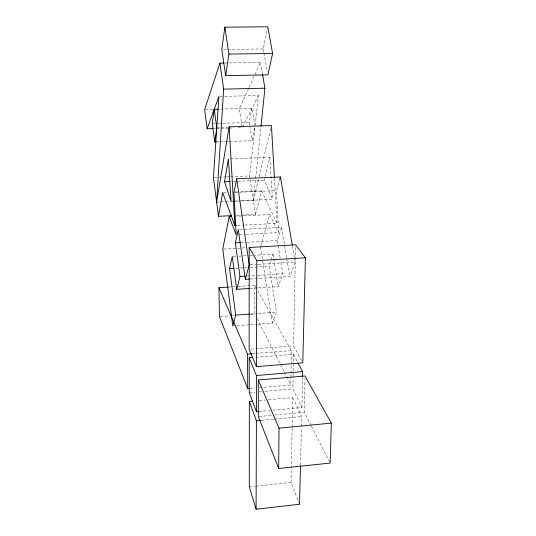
<?xml version="1.0" encoding="UTF-8"?>
<svg xmlns="http://www.w3.org/2000/svg" width="536" height="536" viewBox="0 0 536 536"><rect width="100%" height="100%" fill="white"/><g stroke="black" fill="none" stroke-linecap="round" stroke-linejoin="round"><path stroke-width="0.4" stroke-dasharray="2.68 2.01" d="M259.35 387.682L290.88 384.935L290.968 378.235M290.981 377.398L291.028 374.048M291.035 373.21L291.142 364.842M291.155 364.004L291.329 350.611L258.01 291.155M272.992 410.234L301.942 407.561L292.904 388.908L293.078 376.54M293.091 375.716L293.145 371.595M293.159 370.771L293.386 354.289L255.84 357.311M301.942 407.561L302.478 377.471M311.061 425.524L304.334 412.264L304.971 378.456M301.647 360.695L293.56 345.807L295.577 246.533M299.537 504.262L290.994 482.393L292.1 428.318M292.12 427.487L292.73 397.538L266.519 399.903M300.515 464.98L301.446 427.373M301.466 426.535L301.714 416.505L292.73 397.538M233.334 201.308L253.374 200.384L260.898 127.26M236.604 215.392L255.545 214.454L249.609 175.949L255.042 126.737L252.034 108.299L219.157 109.163M255.223 125.096L258.493 95.522L224.671 96.312M249.582 124.989L249.186 122.516L252.034 108.299M263.846 52.18L263.27 48.937L267.598 27.617M229.683 141.417L252.081 140.667L254.881 127.514M253.374 200.384L258.875 177.617M259.069 176.8L270.653 128.834M241.006 200.766L272.502 199.305L264.241 180.13L269.829 157.363L229.227 158.864M255.545 214.454L261.535 190.836L240.021 191.788M260.784 246.158L269.742 214.574L236.644 216.216M246.145 234.299L278.593 232.557L276.536 190.595L279.946 178.575M257.488 324.22L272.315 323.128L276.429 312.187L269.179 266.258L270.861 260.972M271.102 260.215L273.018 254.171L254.727 255.237M280.147 257.561L277.333 240.564L281.521 227.371L239.13 229.596M258.319 287.906L278.251 286.599L282.827 273.755L280.683 260.804M250.285 278.988L289.849 276.482L295.249 262.111L294.539 258.017M248.684 88.226L239.304 108.721L242.105 126.878M249.032 87.469L260.503 62.417L224.886 63M258.493 95.522L242.232 127.709L237.22 127.856M249.294 486.923L255.015 486.299M255.833 486.212L290.994 482.393M259.149 416.492L273.936 415.105M274.76 415.032L304.334 412.264M261.354 420.311L273.708 419.145M274.533 419.072L301.714 416.505M258.928 411.534L269.682 410.536M259.149 400.566L265.702 399.977M249.32 392.747L255.082 392.238M259.19 391.876L261.655 391.662M264.945 391.374L292.904 388.908M250.218 388.479L255.203 388.044M252.51 353.706L254.989 353.512M255.813 353.445L291.329 350.611M250.815 349.171L254.922 348.842M255.746 348.782L293.56 345.807M233.609 325.968L236.081 325.788M236.905 325.727L249.253 324.823M250.078 324.762L256.67 324.28M250.68 314.016L257.327 313.54M258.158 313.48L276.429 312.187M220.263 316.588L231.793 315.771M232.611 315.711L234.259 315.597M250.727 314.424L254.841 314.13L254.781 285.387L238.118 286.465M228.122 287.115L234.788 286.68M250.011 288.448L257.488 287.959M247.404 275.973L257.287 275.357M258.111 275.303L282.827 273.755M250.037 264.838L257.434 264.389M258.258 264.342L295.249 262.111M235.338 268.322L246.895 267.618M250.198 267.417L269.179 266.258M233.106 256.496L235.599 256.349M238.929 256.161L246.413 255.719M249.736 255.525L253.897 255.283M223.579 249.039L236.731 248.295M237.549 248.248L245.769 247.779M241.1 242.567L246.037 242.299M246.862 242.252L277.333 240.564M239.492 234.654L245.314 234.346M237.348 225.422L243.967 225.08M244.791 225.04L277.058 223.371L274.466 178.24M231.887 201.188L234.373 201.074M235.204 201.034L240.175 200.806M216.638 202.085L219.974 201.931M220.812 201.891L224.986 201.697M225.824 201.657L232.503 201.348M234.808 192.451L276.536 190.595M223.472 192.518L226.782 192.377M235.056 192.009L239.19 191.821M232.798 181.449L236.939 181.275M237.763 181.242L264.241 180.13M214.246 177.396L218.36 177.228M219.184 177.195L225.763 176.927M226.581 176.893L229.87 176.759M230.694 176.726L249.609 175.949M216.41 141.859L218.902 141.772M219.727 141.745L225.535 141.551M226.366 141.524L228.852 141.444M216.772 127.896L220.102 127.796M220.933 127.769L227.586 127.568M213.817 128.573L215.492 128.519M216.323 128.493L228.028 128.138M228.859 128.111L233.877 127.963M213.114 123.575L214.748 123.521M218.031 123.427L249.186 122.516M205.462 109.605L212.893 109.411M219.727 96.433L223.847 96.333M223.458 49.473L226.775 49.426M227.606 49.419L263.27 48.937M254.781 285.387L255.994 287.551M293.386 354.289L297.601 362.236M257.119 318.598L284.053 371.515M284.435 372.259L290.88 384.935M311.436 426.261L329.767 462.34M269.742 214.574L278.593 232.557M261.535 190.836L277.058 223.371M263.987 52.99L267.303 71.61M292.395 245.736L294.391 257.2M260.503 62.417L262.432 73.7M281.521 227.371L286.653 257.655M286.794 258.473L289.849 276.482M273.018 254.171L273.668 258.225M273.802 259.035L278.251 286.599M249.709 125.813L252.081 140.667M260.556 246.949L272.315 323.128M269.829 157.363L272.502 199.305"/><path stroke-width="0.8" d="M249.193 247.491L249.166 349.298L256.422 366.651L302.8 362.818L305.393 257.789L295.611 244.865L249.193 247.491L256.798 260.684L256.422 366.651M252.597 401.156L249.32 401.451L249.294 486.923L256.087 509.2L299.537 504.262L300.495 465.818M256.087 509.2L256.409 420.78L249.32 401.451M278.673 468.498L279.008 428.17L258.298 379.977L305.018 375.984L331.362 423.118L330.136 463.077L278.673 468.498L258.325 416.566L258.298 379.977M302.492 376.641L302.585 371.622L297.983 362.952M224.055 63.014L219.914 63.081L223.646 89.117L216.638 202.085L229.133 126.858L271.437 125.578L274.419 177.403M260.985 126.429L264.918 88.206L262.573 74.504M218.333 109.183L214.226 109.29L212.29 123.595L214.755 141.913L216.41 141.859M224.859 27.168L221.797 49.493L225.676 75.656L267.886 74.852L272.59 53.446L267.765 26.8L224.859 27.168L228.905 54.076L225.676 75.656M214.755 141.913L216.772 127.896L214.226 109.29M224.53 181.798L228.403 158.897L231.056 201.228L224.53 181.798L230.319 181.55M231.666 215.64L218.487 216.289L222.641 192.558L234.862 225.549L236.517 225.462M231.679 216.457L229.2 216.584L222.762 249.086L232.792 326.029L235.733 315.074L229.562 268.67L232.276 256.543L236.724 289.319L249.18 288.502M292.254 244.919L280.402 176.974L236.691 178.79L233.977 192.484L236.162 234.835L229.2 216.584M236.724 289.319L239.987 276.442L235.331 242.888L238.299 229.643L245.341 279.303L249.461 279.042M245.341 279.303L249.213 264.885L236.691 178.79M279.946 178.575L280.402 176.974M219.914 63.081L204.638 109.632L207.13 128.774L212.98 128.6M207.13 128.774L218.902 96.453L213.422 177.429L218.487 216.289M279.008 428.17L331.362 423.118M256.409 420.78L260.53 420.392M252.503 357.579L249.166 357.847L249.32 392.747L256.442 411.762L258.928 411.534M228.122 287.115L218.956 287.711L219.438 316.649L247.733 388.694L249.394 388.553M249.166 357.847L256.389 375.528L302.585 371.622M218.956 287.711L247.552 354.102L251.679 353.773M235.733 315.074L249.85 314.069M239.987 276.442L244.932 276.134M256.798 260.684L305.393 257.789M229.562 268.67L233.689 268.422M235.331 242.888L240.275 242.614M223.646 89.117L264.918 88.206M228.905 54.076L272.59 53.446M229.133 126.858L234.862 225.549M247.552 354.102L247.733 388.694M256.389 375.528L256.442 411.762"/></g></svg>
